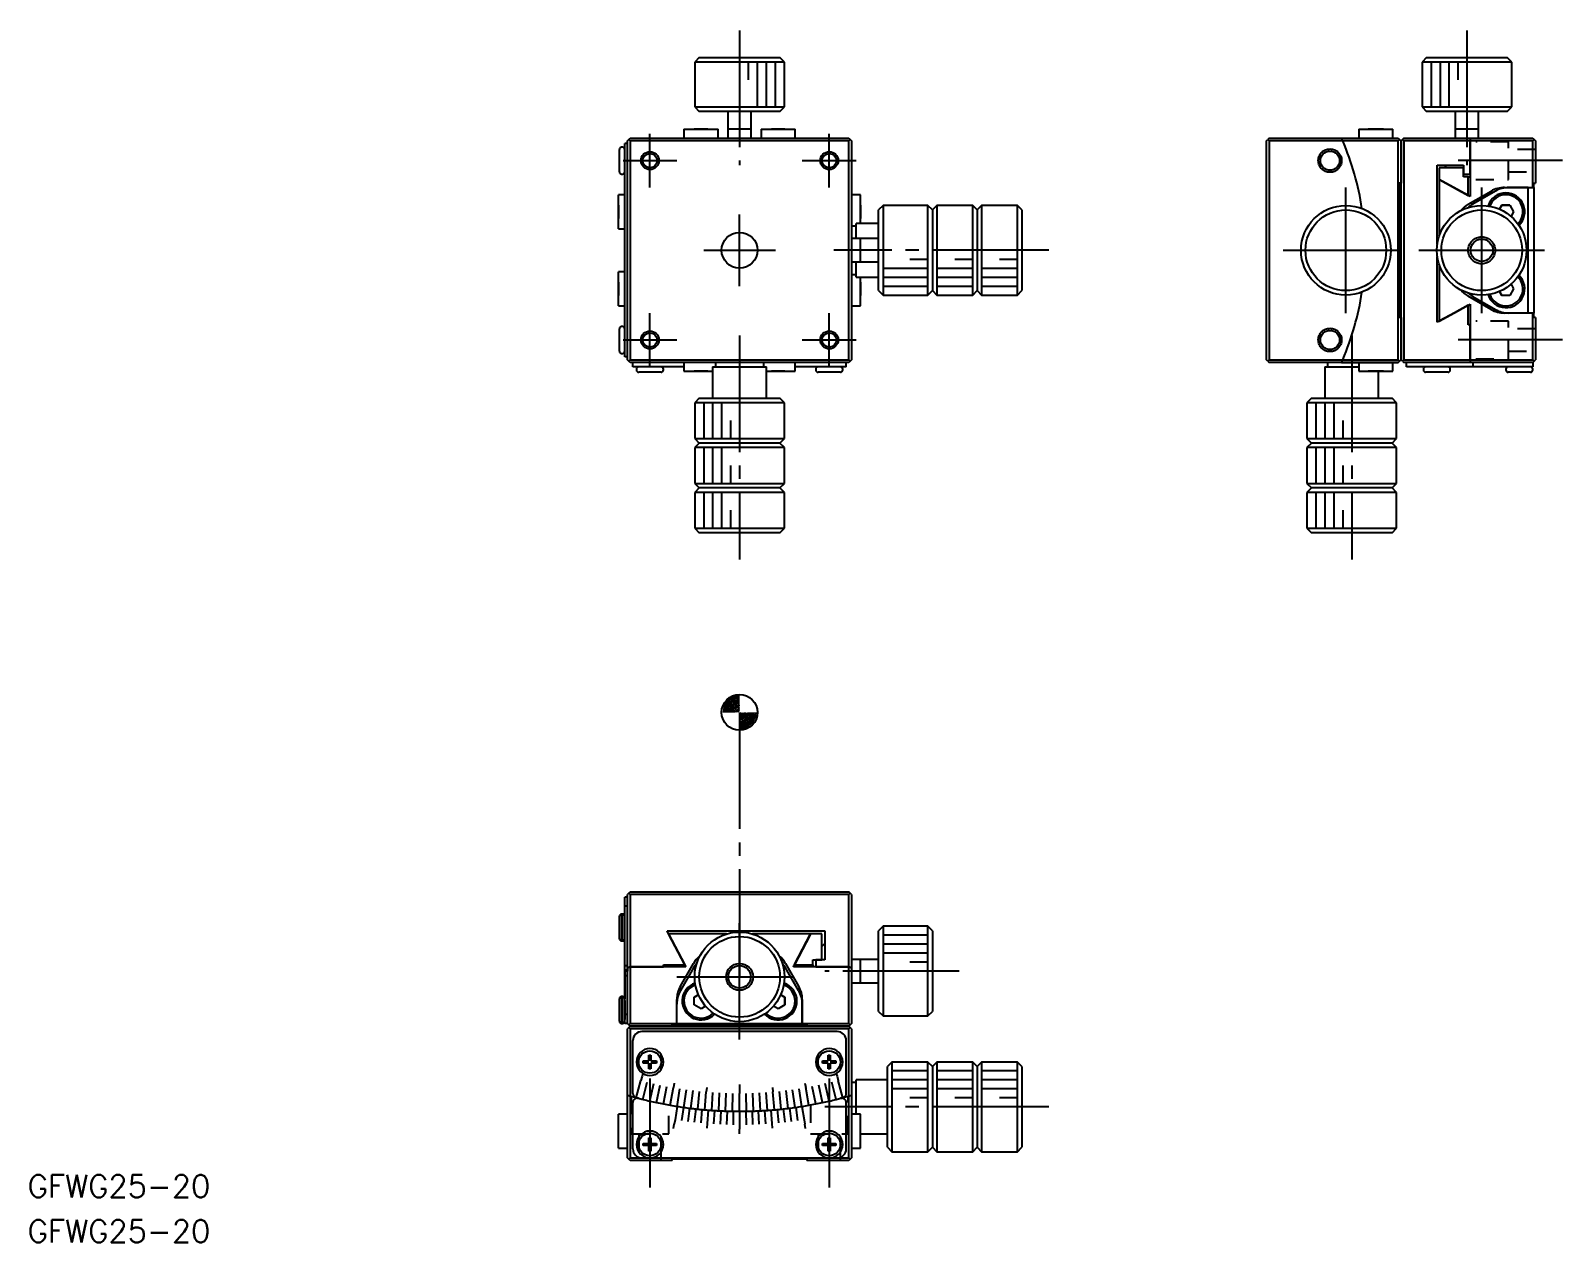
# Model space of a CAD drawing. Extents: x -44 to 127, y 96 to 231.
import ezdxf

# ---------------------------------------------------------------- set-up
doc = ezdxf.new("R2010")
doc.units = 0
doc.header["$MEASUREMENT"] = 0
doc.linetypes.add('CENTER', pattern=[17.5, 13, -1.5, 1.5, -1.5])
doc.linetypes.add('DASHED', pattern=[3.5, 2, -1.5])
doc.layers.get('0').update_dxf_attribs({"linetype": 'CONTINUOUS'})
doc.layers.add('CENTER', color=1, linetype='CENTER')
doc.styles.get("Standard").update_dxf_attribs({"font": 'txt.shx', "bigfont": '@extfont2.shx'})

msp = doc.modelspace()

# ---------------------------------------------------------------- linework, layer by layer
at = {"color": 7, "linetype": 'Continuous'}
for p, q in [((31.04, 228.37), (30.54, 227.87)), ((40.54, 227.87), (30.54, 227.87)), ((30.54, 227.87), (30.54, 222.87)), ((31.04, 228.37), (40.04, 228.37)), ((40.54, 227.87), (40.04, 228.37)), ((40.54, 222.87), (40.54, 227.87)), ((112.16, 228.37), (111.66, 227.87)), ((121.66, 227.87), (111.66, 227.87)), ((111.66, 227.87), (111.66, 222.87)), ((112.16, 228.37), (121.16, 228.37)), ((121.66, 227.87), (121.16, 228.37)), ((121.66, 222.87), (121.66, 227.87)), ((30.54, 222.87), (35.54, 222.87)), ((30.54, 222.87), (31.04, 222.37)), ((35.54, 222.37), (31.04, 222.37)), ((34.24, 222.37), (34.24, 220.37)), ((35.54, 222.87), (40.54, 222.87)), ((40.04, 222.37), (35.54, 222.37)), ((36.84, 220.37), (36.84, 222.37)), ((40.04, 222.37), (40.54, 222.87)), ((111.66, 222.87), (121.66, 222.87)), ((111.66, 222.87), (112.16, 222.37)), ((121.16, 222.37), (112.16, 222.37)), ((115.36, 222.37), (115.36, 220.37)), ((117.96, 220.37), (117.96, 222.37)), ((121.16, 222.37), (121.66, 222.87)), ((34.24, 220.38), (34.24, 220.37)), ((36.84, 220.37), (36.84, 220.38)), ((115.36, 220.38), (115.36, 220.37)), ((117.96, 220.37), (117.96, 220.38)), ((23.04, 218.77), (22.74, 218.77)), ((23.04, 218.77), (22.74, 218.77)), ((22.74, 217.77), (22.74, 218.77)), ((23.04, 219.07), (23.19, 219.22)), ((23.04, 194.67), (23.04, 219.07)), ((23.19, 219.22), (23.34, 219.37)), ((23.34, 219.07), (23.19, 219.22)), ((23.34, 219.37), (47.74, 219.37)), ((23.34, 219.07), (23.34, 194.67)), ((47.74, 219.07), (23.34, 219.07)), ((29.34, 220.37), (33.14, 220.37)), ((29.34, 220.37), (33.14, 220.37)), ((29.34, 220.37), (29.34, 219.37)), ((31.24, 220.37), (30.49, 220.37)), ((30.49, 220.37), (31.24, 220.37)), ((31.99, 220.37), (31.24, 220.37)), ((31.24, 220.37), (31.99, 220.37)), ((33.14, 219.37), (33.14, 220.37)), ((36.84, 220.37), (34.24, 220.37)), ((34.24, 220.37), (34.24, 220.37)), ((34.24, 220.37), (34.24, 219.37)), ((36.84, 220.37), (36.84, 220.37)), ((36.84, 219.37), (36.84, 220.37)), ((37.94, 220.37), (41.74, 220.37)), ((37.94, 220.37), (41.74, 220.37)), ((37.94, 220.37), (37.94, 219.37)), ((39.84, 220.37), (39.09, 220.37)), ((39.09, 220.37), (39.84, 220.37)), ((40.59, 220.37), (39.84, 220.37)), ((39.84, 220.37), (40.59, 220.37)), ((41.74, 219.37), (41.74, 220.37)), ((47.74, 219.37), (47.89, 219.22)), ((47.74, 219.07), (47.89, 219.22)), ((47.74, 194.67), (47.74, 219.07)), ((47.89, 219.22), (48.04, 219.07)), ((48.04, 219.07), (48.04, 194.67)), ((94.31, 219.07), (94.46, 219.22)), ((94.31, 194.67), (94.31, 219.07)), ((94.61, 219.37), (94.46, 219.22)), ((94.46, 219.22), (94.61, 219.07)), ((94.61, 219.37), (102.68, 219.37)), ((102.81, 219.07), (94.61, 219.07)), ((94.61, 219.07), (94.61, 194.67)), ((102.68, 219.37), (109.01, 219.37)), ((109.01, 219.07), (102.81, 219.07)), ((104.61, 220.37), (106.51, 220.37)), ((104.61, 220.37), (108.41, 220.37)), ((104.61, 220.37), (104.61, 219.37)), ((106.07, 220.37), (105.64, 220.37)), ((105.64, 220.37), (106.07, 220.37)), ((106.07, 220.37), (106.94, 220.37)), ((106.94, 220.37), (106.07, 220.37)), ((106.51, 220.37), (108.41, 220.37)), ((106.94, 220.37), (107.37, 220.37)), ((107.37, 220.37), (106.94, 220.37)), ((108.41, 219.37), (108.41, 220.37)), ((109.01, 219.37), (109.16, 219.22)), ((109.16, 219.22), (109.01, 219.07)), ((109.01, 194.67), (109.01, 219.07)), ((109.31, 219.07), (109.16, 219.22)), ((109.46, 219.22), (109.31, 219.07)), ((109.31, 219.07), (109.31, 214.37)), ((109.31, 199.37), (109.31, 219.07)), ((109.61, 219.37), (109.46, 219.22)), ((109.46, 219.22), (109.61, 219.07)), ((109.61, 219.37), (117.1, 219.37)), ((117.02, 219.07), (109.61, 219.07)), ((109.61, 219.07), (109.61, 194.67)), ((115.36, 220.37), (115.36, 220.37)), ((115.36, 220.37), (115.36, 219.37)), ((117.96, 220.37), (115.36, 220.37)), ((124.01, 219.07), (117.02, 219.07)), ((117.02, 219.07), (117.02, 215.37)), ((117.02, 215.37), (117.02, 219.07)), ((117.1, 219.37), (124.01, 219.37)), ((117.96, 220.37), (117.96, 220.37)), ((117.96, 219.37), (117.96, 220.37)), ((124.01, 219.37), (124.16, 219.22)), ((124.16, 219.22), (124.01, 219.07)), ((124.01, 213.87), (124.01, 219.07)), ((124.16, 219.22), (124.31, 219.07)), ((124.31, 219.07), (124.31, 214.37)), ((22.14, 216.87), (22.14, 218.12)), ((22.49, 218.37), (22.39, 218.37)), ((22.74, 217.67), (22.74, 217.77)), ((22.74, 216.07), (22.74, 217.67)), ((22.14, 215.62), (22.14, 216.87)), ((22.39, 215.37), (22.49, 215.37)), ((22.74, 197.67), (22.74, 216.07)), ((113.36, 216.37), (116.29, 216.37)), ((113.36, 207.56), (113.36, 216.37)), ((113.56, 216.07), (113.56, 214.78)), ((116.29, 216.07), (113.56, 216.07)), ((114.16, 216.37), (114.16, 216.33)), ((115.46, 216.33), (114.16, 216.33)), ((114.16, 216.33), (114.21, 216.28)), ((114.21, 216.28), (114.42, 216.07)), ((116.29, 216.33), (115.46, 216.33)), ((116.29, 216.37), (116.29, 216.07)), ((116.29, 215.37), (116.29, 216.07)), ((116.29, 216.07), (116.29, 215.37)), ((116.29, 215.07), (116.29, 215.37)), ((116.29, 215.37), (117.02, 215.37)), ((117.02, 215.37), (117.02, 212.87)), ((109.11, 214.37), (109.31, 214.37)), ((109.11, 199.37), (109.11, 214.37)), ((109.31, 214.37), (109.11, 214.37)), ((113.56, 214.78), (113.64, 214.73)), ((116.85, 212.97), (113.56, 214.78)), ((113.56, 214.78), (113.56, 208.46)), ((113.64, 214.73), (116.81, 212.99)), ((116.81, 215.07), (116.29, 215.07)), ((116.81, 212.99), (116.81, 215.07)), ((116.81, 215.07), (117.02, 215.07)), ((120.85, 213.87), (121.34, 213.87)), ((123.51, 213.87), (121.34, 213.87)), ((121.34, 213.87), (123.51, 213.87)), ((123.51, 199.87), (123.51, 213.87)), ((123.51, 213.87), (124.01, 213.87)), ((124.01, 213.87), (124.11, 213.87)), ((124.11, 214.37), (124.31, 214.37)), ((124.11, 213.87), (124.11, 214.37)), ((124.11, 213.87), (124.11, 199.87)), ((22.04, 209.27), (22.04, 213.07)), ((22.04, 209.27), (22.04, 213.07)), ((22.74, 213.07), (22.04, 213.07)), ((22.04, 211.92), (22.04, 211.17)), ((22.04, 211.17), (22.04, 211.92)), ((49.04, 213.07), (48.04, 213.07)), ((49.04, 209.87), (49.04, 213.07)), ((49.04, 209.87), (49.04, 213.07)), ((49.04, 211.92), (49.04, 211.17)), ((49.04, 211.17), (49.04, 211.92)), ((51.54, 211.87), (51.04, 211.37)), ((51.54, 211.87), (51.54, 206.87)), ((56.54, 211.87), (51.54, 211.87)), ((56.54, 211.87), (52.54, 211.87)), ((56.54, 201.87), (56.54, 211.87)), ((57.04, 211.37), (56.54, 211.87)), ((57.04, 211.37), (56.54, 211.87)), ((57.54, 211.87), (57.04, 211.37)), ((57.54, 211.87), (57.54, 206.87)), ((61.54, 211.87), (57.54, 211.87)), ((61.54, 201.87), (61.54, 211.87)), ((62.04, 211.37), (61.54, 211.87)), ((62.54, 211.87), (62.04, 211.37)), ((62.54, 211.87), (62.54, 206.87)), ((66.54, 211.87), (62.54, 211.87)), ((66.54, 206.87), (66.54, 211.87)), ((67.04, 211.37), (66.54, 211.87)), ((116.81, 212), (119.35, 213.47)), ((116.81, 212.99), (117.02, 212.99)), ((116.89, 212.94), (116.85, 212.97)), ((117.02, 212.87), (116.89, 212.94)), ((119.84, 213.47), (117.31, 212.01)), ((120.3, 211.46), (120.57, 211.92)), ((120.57, 211.92), (120.3, 211.46)), ((120.57, 211.92), (121.44, 211.92)), ((121.44, 211.92), (120.57, 211.92)), ((121.44, 211.92), (121.87, 211.17)), ((22.04, 211.17), (22.04, 210.42)), ((22.04, 210.42), (22.04, 211.17)), ((49.04, 210.42), (49.04, 211.17)), ((49.04, 211.17), (49.04, 210.42)), ((51.04, 206.87), (51.04, 211.37)), ((57.04, 211.37), (57.04, 202.37)), ((62.04, 211.37), (62.04, 206.87)), ((67.04, 211.37), (67.04, 206.87)), ((67.04, 211.37), (67.04, 208.37)), ((121.87, 211.17), (121.58, 210.66)), ((22.04, 209.27), (22.74, 209.27)), ((48.54, 209.57), (48.04, 209.57)), ((48.54, 209.31), (48.54, 209.87)), ((51.04, 209.87), (48.54, 209.87)), ((48.54, 208.17), (48.54, 209.31)), ((49.04, 208.17), (48.04, 208.17)), ((49.04, 208.17), (49.03, 208.17)), ((49.04, 205.57), (49.04, 208.17)), ((51.04, 208.17), (49.04, 208.17)), ((49.04, 208.17), (49.04, 208.17)), ((51.04, 202.37), (51.04, 206.87)), ((51.54, 206.87), (51.54, 201.87)), ((57.54, 206.87), (57.54, 201.87)), ((62.04, 206.87), (62.04, 202.37)), ((62.54, 206.87), (62.54, 201.87)), ((66.54, 201.87), (66.54, 206.87)), ((67.04, 206.87), (67.04, 202.37)), ((48.04, 205.57), (49.04, 205.57)), ((48.54, 204.43), (48.54, 205.57)), ((49.03, 205.57), (49.04, 205.57)), ((49.04, 205.57), (51.04, 205.57)), ((49.04, 205.57), (49.04, 205.57)), ((67.04, 205.37), (67.04, 202.37)), ((113.36, 198.85), (113.36, 206.18)), ((113.56, 205.29), (113.56, 198.97)), ((22.04, 200.67), (22.04, 204.47)), ((22.04, 200.67), (22.04, 204.47)), ((22.74, 204.47), (22.04, 204.47)), ((22.04, 203.32), (22.04, 202.57)), ((22.04, 202.57), (22.04, 203.32)), ((48.04, 204.17), (48.54, 204.17)), ((48.54, 203.87), (48.54, 204.43)), ((48.54, 203.87), (51.04, 203.87)), ((49.04, 200.67), (49.04, 203.87)), ((49.04, 200.67), (49.04, 203.87)), ((49.04, 203.32), (49.04, 202.57)), ((49.04, 202.57), (49.04, 203.32)), ((22.04, 202.57), (22.04, 201.82)), ((22.04, 201.82), (22.04, 202.57)), ((49.04, 201.82), (49.04, 202.57)), ((49.04, 202.57), (49.04, 201.82)), ((51.04, 202.37), (51.54, 201.87)), ((51.54, 201.87), (56.54, 201.87)), ((52.54, 201.87), (56.54, 201.87)), ((56.54, 201.87), (57.04, 202.37)), ((56.54, 201.87), (57.04, 202.37)), ((57.04, 202.37), (57.54, 201.87)), ((57.54, 201.87), (61.54, 201.87)), ((61.54, 201.87), (62.04, 202.37)), ((62.04, 202.37), (62.54, 201.87)), ((62.54, 201.87), (66.54, 201.87)), ((66.54, 201.87), (67.04, 202.37)), ((119.35, 200.27), (116.81, 201.74)), ((117.31, 201.73), (119.84, 200.27)), ((120.57, 201.82), (120.3, 202.29)), ((120.3, 202.29), (120.57, 201.82)), ((121.44, 201.82), (120.57, 201.82)), ((121.87, 202.57), (121.44, 201.82)), ((121.58, 203.09), (121.87, 202.57)), ((22.04, 200.67), (22.74, 200.67)), ((48.04, 200.67), (49.04, 200.67)), ((113.56, 198.97), (115.26, 199.9)), ((115.26, 199.9), (113.61, 198.99)), ((115.26, 199.9), (116.89, 200.8)), ((116.81, 200.76), (115.26, 199.9)), ((116.81, 198.57), (116.81, 200.76)), ((116.81, 200.76), (117.02, 200.76)), ((116.89, 200.8), (117.02, 200.87)), ((117.02, 200.87), (117.02, 198.57)), ((22.49, 198.37), (22.39, 198.37)), ((109.31, 199.37), (109.11, 199.37)), ((109.31, 199.37), (109.31, 194.67)), ((109.31, 194.67), (109.31, 199.37)), ((113.48, 198.92), (113.36, 198.85)), ((113.61, 198.99), (113.48, 198.92)), ((117.02, 198.57), (116.81, 198.57)), ((117.02, 198.57), (117.02, 194.67)), ((117.02, 194.67), (117.02, 198.57)), ((121.34, 199.87), (120.85, 199.87)), ((123.51, 199.87), (121.34, 199.87)), ((123.51, 199.87), (121.34, 199.87)), ((124.01, 199.87), (123.51, 199.87)), ((124.01, 194.67), (124.01, 199.87)), ((124.11, 199.87), (124.01, 199.87)), ((124.11, 199.37), (124.11, 199.87)), ((124.31, 199.37), (124.11, 199.37)), ((124.31, 199.37), (124.31, 194.67)), ((22.14, 196.87), (22.14, 198.12)), ((22.14, 195.62), (22.14, 196.87)), ((22.74, 196.07), (22.74, 197.67)), ((22.39, 195.37), (22.49, 195.37)), ((22.74, 195.97), (22.74, 196.07)), ((22.74, 194.97), (22.74, 195.97)), ((23.04, 194.97), (22.74, 194.97)), ((23.04, 194.97), (22.74, 194.97)), ((23.19, 194.52), (23.04, 194.67)), ((23.19, 194.52), (23.34, 194.67)), ((23.34, 194.37), (23.19, 194.52)), ((23.34, 194.67), (47.74, 194.67)), ((47.74, 194.37), (23.34, 194.37)), ((23.64, 193.87), (23.64, 194.37)), ((24.64, 193.87), (23.64, 193.87)), ((24.04, 193.62), (24.04, 193.52)), ((25.54, 193.27), (24.29, 193.27)), ((24.74, 193.87), (24.64, 193.87)), ((26.34, 193.87), (24.74, 193.87)), ((26.79, 193.27), (25.54, 193.27)), ((29.34, 193.87), (26.34, 193.87)), ((27.04, 193.52), (27.04, 193.62)), ((29.34, 194.37), (29.34, 193.37)), ((29.34, 193.37), (32.54, 193.37)), ((29.34, 193.37), (32.54, 193.37)), ((30.49, 193.37), (31.24, 193.37)), ((31.24, 193.37), (30.49, 193.37)), ((31.99, 193.37), (31.24, 193.37)), ((31.24, 193.37), (31.99, 193.37)), ((32.54, 193.87), (35.39, 193.87)), ((32.54, 193.87), (32.54, 190.37)), ((32.84, 194.37), (32.84, 193.87)), ((35.39, 193.87), (38.54, 193.87)), ((38.24, 193.87), (38.24, 194.37)), ((38.54, 190.37), (38.54, 193.87)), ((38.54, 193.37), (41.74, 193.37)), ((38.54, 193.37), (41.74, 193.37)), ((39.09, 193.37), (39.84, 193.37)), ((39.84, 193.37), (39.09, 193.37)), ((40.59, 193.37), (39.84, 193.37)), ((39.84, 193.37), (40.59, 193.37)), ((41.74, 193.37), (41.74, 194.37)), ((44.74, 193.87), (41.74, 193.87)), ((44.04, 193.62), (44.04, 193.52)), ((45.54, 193.27), (44.29, 193.27)), ((46.34, 193.87), (44.74, 193.87)), ((46.79, 193.27), (45.54, 193.27)), ((46.44, 193.87), (46.34, 193.87)), ((47.44, 193.87), (46.44, 193.87)), ((47.04, 193.52), (47.04, 193.62)), ((47.44, 193.87), (47.44, 194.37)), ((47.89, 194.52), (47.74, 194.67)), ((47.89, 194.52), (47.74, 194.37)), ((48.04, 194.67), (47.89, 194.52)), ((94.46, 194.52), (94.31, 194.67)), ((94.61, 194.67), (94.46, 194.52)), ((94.46, 194.52), (94.61, 194.37)), ((94.61, 194.67), (102.81, 194.67)), ((102.68, 194.37), (94.61, 194.37)), ((100.81, 193.87), (101.53, 193.87)), ((100.81, 193.87), (100.81, 190.37)), ((101.11, 194.37), (101.11, 193.87)), ((101.53, 193.87), (103.57, 193.87)), ((109.01, 194.37), (102.68, 194.37)), ((102.68, 194.37), (104.85, 194.37)), ((102.81, 194.67), (109.01, 194.67)), ((103.57, 193.87), (103.71, 193.87)), ((103.71, 193.87), (103.91, 193.87)), ((103.91, 193.87), (104.12, 193.87)), ((104.12, 193.87), (104.61, 193.87)), ((104.61, 194.37), (104.61, 193.37)), ((104.61, 193.37), (106.51, 193.37)), ((104.61, 193.37), (108.41, 193.37)), ((104.85, 194.37), (105.24, 194.37)), ((105.24, 194.37), (106.35, 194.37)), ((106.07, 193.37), (105.64, 193.37)), ((105.64, 193.37), (106.07, 193.37)), ((106.94, 193.37), (106.07, 193.37)), ((106.07, 193.37), (106.94, 193.37)), ((106.35, 194.37), (106.84, 194.37)), ((106.51, 193.37), (108.41, 193.37)), ((106.81, 190.37), (106.81, 193.37)), ((106.84, 194.37), (109.01, 194.37)), ((107.37, 193.37), (106.94, 193.37)), ((106.94, 193.37), (107.37, 193.37)), ((108.41, 193.37), (108.41, 194.37)), ((109.01, 194.67), (109.16, 194.52)), ((109.16, 194.52), (109.01, 194.37)), ((109.01, 194.37), (109.11, 194.47)), ((109.11, 194.47), (109.31, 194.67)), ((109.16, 194.52), (109.31, 194.67)), ((109.46, 194.52), (109.31, 194.67)), ((109.61, 194.67), (109.46, 194.52)), ((109.46, 194.52), (109.61, 194.37)), ((109.61, 194.67), (117.02, 194.67)), ((117.1, 194.37), (109.61, 194.37)), ((109.91, 193.87), (109.91, 194.37)), ((110.91, 193.87), (109.91, 193.87)), ((112.51, 193.87), (110.91, 193.87)), ((111.81, 193.62), (111.81, 193.52)), ((114.56, 193.27), (112.06, 193.27)), ((114.11, 193.87), (112.51, 193.87)), ((113.18, 193.27), (112.56, 193.27)), ((113.43, 193.27), (113.18, 193.27)), ((114.06, 193.27), (113.43, 193.27)), ((116.8, 193.87), (114.11, 193.87)), ((114.81, 193.52), (114.81, 193.62)), ((117.29, 193.87), (116.8, 193.87)), ((117.02, 194.67), (124.01, 194.67)), ((124.01, 194.37), (117.1, 194.37)), ((117.29, 193.87), (117.29, 193.87)), ((117.34, 193.87), (117.29, 193.87)), ((117.34, 194.37), (117.34, 193.87)), ((117.84, 193.87), (117.34, 193.87)), ((121.71, 193.87), (117.84, 193.87)), ((121.01, 193.62), (121.01, 193.52)), ((123.76, 193.27), (121.26, 193.27)), ((123.01, 193.87), (121.71, 193.87)), ((122.38, 193.27), (121.76, 193.27)), ((122.63, 193.27), (122.38, 193.27)), ((123.26, 193.27), (122.63, 193.27)), ((124.01, 193.87), (123.01, 193.87)), ((124.01, 194.67), (124.16, 194.52)), ((124.16, 194.52), (124.01, 194.37)), ((124.01, 194.37), (124.01, 193.87)), ((124.01, 193.52), (124.01, 193.62)), ((124.16, 194.52), (124.31, 194.67)), ((31.04, 190.37), (30.54, 189.87)), ((40.54, 189.87), (30.54, 189.87)), ((30.54, 189.87), (30.54, 185.87)), ((31.04, 190.37), (40.04, 190.37)), ((40.54, 189.87), (40.04, 190.37)), ((40.54, 185.87), (40.54, 189.87)), ((99.31, 190.37), (98.81, 189.87)), ((98.81, 189.87), (98.81, 185.87)), ((108.81, 189.87), (98.81, 189.87)), ((99.31, 190.37), (108.31, 190.37)), ((108.81, 189.87), (108.31, 190.37)), ((108.81, 185.87), (108.81, 189.87)), ((30.54, 185.87), (40.54, 185.87)), ((30.54, 185.87), (31.04, 185.37)), ((31.04, 185.37), (30.54, 184.87)), ((35.54, 184.87), (30.54, 184.87)), ((30.54, 184.87), (30.54, 180.87)), ((35.54, 185.37), (31.04, 185.37)), ((40.04, 185.37), (35.54, 185.37)), ((40.54, 184.87), (35.54, 184.87)), ((40.04, 185.37), (40.54, 185.87)), ((40.54, 184.87), (40.04, 185.37)), ((40.54, 180.87), (40.54, 184.87)), ((98.81, 185.87), (99.31, 185.37)), ((98.81, 185.87), (108.81, 185.87)), ((99.31, 185.37), (98.81, 184.87)), ((98.81, 184.87), (98.81, 180.87)), ((108.81, 184.87), (98.81, 184.87)), ((108.31, 185.37), (99.31, 185.37)), ((108.31, 185.37), (108.81, 185.87)), ((108.81, 184.87), (108.31, 185.37)), ((108.81, 180.87), (108.81, 184.87)), ((30.54, 180.87), (40.54, 180.87)), ((30.54, 180.87), (31.04, 180.37)), ((31.04, 180.37), (30.54, 179.87)), ((35.54, 179.87), (30.54, 179.87)), ((30.54, 179.87), (30.54, 175.87)), ((35.54, 180.37), (31.04, 180.37)), ((40.04, 180.37), (35.54, 180.37)), ((40.54, 179.87), (35.54, 179.87)), ((40.04, 180.37), (40.54, 180.87)), ((40.54, 179.87), (40.04, 180.37)), ((40.54, 175.87), (40.54, 179.87)), ((98.81, 180.87), (99.31, 180.37)), ((98.81, 180.87), (108.81, 180.87)), ((99.31, 180.37), (98.81, 179.87)), ((98.81, 179.87), (98.81, 175.87)), ((108.81, 179.87), (98.81, 179.87)), ((108.31, 180.37), (99.31, 180.37)), ((108.31, 180.37), (108.81, 180.87)), ((108.81, 179.87), (108.31, 180.37)), ((108.81, 175.87), (108.81, 179.87)), ((30.54, 175.87), (35.54, 175.87)), ((30.54, 175.87), (31.04, 175.37)), ((34.04, 175.37), (31.04, 175.37)), ((35.54, 175.37), (31.04, 175.37)), ((35.54, 175.87), (40.54, 175.87)), ((40.04, 175.37), (35.54, 175.37)), ((40.04, 175.37), (37.04, 175.37)), ((40.04, 175.37), (40.54, 175.87)), ((98.81, 175.87), (99.31, 175.37)), ((98.81, 175.87), (108.81, 175.87)), ((108.31, 175.37), (99.31, 175.37)), ((102.31, 175.37), (99.31, 175.37)), ((108.31, 175.37), (105.31, 175.37)), ((108.31, 175.37), (108.81, 175.87)), ((23.19, 135.18), (23.04, 135.03)), ((23.04, 126.83), (23.04, 135.03)), ((23.19, 135.18), (23.34, 135.33)), ((23.34, 135.03), (23.19, 135.18)), ((23.34, 135.33), (47.74, 135.33)), ((23.34, 135.03), (23.34, 126.96)), ((47.74, 135.03), (23.34, 135.03)), ((47.89, 135.18), (47.74, 135.33)), ((47.89, 135.18), (47.74, 135.03)), ((47.74, 126.96), (47.74, 135.03)), ((48.04, 135.03), (47.89, 135.18)), ((48.04, 135.03), (48.04, 126.83)), ((23.04, 134.73), (22.74, 134.73)), ((22.74, 133.73), (22.74, 134.73)), ((22.74, 132.13), (22.74, 133.73)), ((22.14, 130.08), (22.14, 132.58)), ((22.14, 131.45), (22.14, 132.08)), ((22.49, 132.83), (22.39, 132.83)), ((22.74, 130.53), (22.74, 132.13)), ((22.14, 131.2), (22.14, 131.45)), ((22.14, 130.58), (22.14, 131.2)), ((22.74, 127.04), (22.74, 130.53)), ((27.46, 130.95), (45.04, 130.95)), ((27.59, 130.7), (27.46, 130.95)), ((27.63, 130.61), (27.59, 130.7)), ((27.63, 130.61), (29.42, 127.18)), ((34.07, 130.61), (27.63, 130.61)), ((29.42, 127.18), (27.63, 130.61)), ((43.44, 130.61), (37, 130.61)), ((43.4, 130.52), (41.65, 127.18)), ((41.67, 127.21), (43.44, 130.61)), ((43.44, 130.61), (43.4, 130.52)), ((44.73, 130.61), (43.44, 130.61)), ((44.73, 127.73), (44.73, 130.61)), ((45.04, 130.95), (45.04, 127.73)), ((51.54, 131.48), (51.04, 130.98)), ((51.04, 121.98), (51.04, 130.98)), ((51.54, 131.48), (51.54, 121.48)), ((56.54, 131.48), (51.54, 131.48)), ((56.54, 121.48), (56.54, 131.48)), ((57.04, 130.98), (56.54, 131.48)), ((57.04, 130.98), (57.04, 121.98)), ((22.39, 129.83), (22.49, 129.83)), ((45, 129.5), (44.73, 129.23)), ((45.04, 129.53), (45, 129.5)), ((22.74, 126.57), (22.74, 127.04)), ((22.74, 126.46), (22.74, 126.57)), ((22.74, 125.96), (22.74, 126.46)), ((22.74, 126.43), (22.74, 126.46)), ((23.04, 126.46), (22.74, 126.46)), ((22.74, 126.43), (22.74, 124.71)), ((23.04, 120.63), (23.04, 126.83)), ((23.04, 126.83), (23.04, 126.46)), ((23.34, 126.96), (23.34, 120.63)), ((27.04, 126.96), (23.34, 126.96)), ((23.34, 126.96), (27.04, 126.96)), ((27.04, 127.18), (29.42, 127.18)), ((27.04, 126.96), (27.04, 127.18)), ((29.54, 126.96), (27.04, 126.96)), ((28.94, 124.79), (30.41, 127.33)), ((30.4, 126.83), (28.94, 124.3)), ((30.4, 126.83), (28.94, 124.3)), ((29.42, 127.18), (29.47, 127.09)), ((29.42, 127.18), (29.42, 126.96)), ((29.47, 127.09), (29.54, 126.96)), ((40.67, 127.33), (42.13, 124.79)), ((40.67, 127.33), (42.13, 124.79)), ((42.13, 124.3), (40.67, 126.83)), ((41.54, 126.96), (41.61, 127.09)), ((44.04, 126.96), (41.54, 126.96)), ((41.61, 127.09), (41.67, 127.21)), ((41.65, 127.18), (43.73, 127.18)), ((41.65, 127.18), (41.65, 126.96)), ((43.73, 127.73), (44.04, 127.73)), ((43.73, 127.18), (43.73, 127.73)), ((43.73, 127.18), (43.73, 126.96)), ((44.04, 127.73), (44.73, 127.73)), ((44.04, 127.73), (44.04, 126.96)), ((44.73, 127.73), (44.04, 127.73)), ((47.74, 126.96), (44.04, 126.96)), ((44.04, 126.96), (47.74, 126.96)), ((45.04, 127.73), (44.73, 127.73)), ((47.74, 120.63), (47.74, 126.96)), ((49.04, 127.78), (48.04, 127.78)), ((48.04, 126.83), (48.04, 120.63)), ((49.04, 127.78), (49.03, 127.78)), ((49.04, 127.78), (49.04, 127.78)), ((51.04, 127.78), (49.04, 127.78)), ((49.04, 125.18), (49.04, 127.78)), ((22.74, 121.63), (22.74, 125.96)), ((22.74, 124.71), (22.74, 124.64)), ((48.04, 125.18), (49.04, 125.18)), ((49.03, 125.18), (49.04, 125.18)), ((49.04, 125.18), (49.04, 125.18)), ((49.04, 125.18), (51.04, 125.18)), ((22.14, 120.88), (22.14, 123.38)), ((22.49, 123.63), (22.39, 123.63)), ((22.74, 124.64), (22.74, 124.57)), ((22.74, 124.57), (22.74, 124.52)), ((22.74, 124.52), (22.74, 124.47)), ((22.74, 124.47), (22.74, 124.42)), ((22.74, 124.42), (22.74, 124.39)), ((22.74, 124.39), (22.74, 124.36)), ((22.74, 124.36), (22.74, 124.34)), ((22.74, 124.34), (22.74, 124.33)), ((22.74, 124.33), (22.74, 124.33)), ((22.74, 123.38), (22.74, 124.33)), ((22.74, 123.18), (22.74, 123.13)), ((22.74, 123.18), (22.74, 123.13)), ((22.74, 123.18), (22.74, 121.08)), ((22.74, 123.18), (22.74, 123.13)), ((28.54, 122.8), (28.54, 123.29)), ((30.49, 123.56), (30.95, 123.83)), ((30.95, 123.83), (30.49, 123.56)), ((30.49, 122.7), (30.49, 123.56)), ((40.12, 123.83), (40.59, 123.56)), ((40.59, 123.56), (40.12, 123.83)), ((40.59, 123.56), (40.59, 122.7)), ((40.59, 122.7), (40.59, 123.56)), ((42.54, 123.29), (42.54, 122.8)), ((22.14, 122.25), (22.14, 122.88)), ((22.14, 122), (22.14, 122.25)), ((22.14, 121.38), (22.14, 122)), ((22.74, 120.63), (22.74, 121.63)), ((28.54, 120.63), (28.54, 122.8)), ((28.54, 120.63), (28.54, 122.8)), ((31.24, 122.26), (30.49, 122.7)), ((31.75, 122.56), (31.24, 122.26)), ((39.84, 122.26), (39.32, 122.56)), ((40.59, 122.7), (39.84, 122.26)), ((42.54, 122.8), (42.54, 120.63)), ((42.54, 120.63), (42.54, 122.8)), ((51.04, 121.98), (51.54, 121.48)), ((51.54, 121.48), (56.54, 121.48)), ((56.54, 121.48), (57.04, 121.98)), ((22.39, 120.63), (22.49, 120.63)), ((22.74, 121.13), (22.74, 121.08)), ((22.74, 120.88), (22.74, 121.13)), ((22.74, 121.13), (22.74, 121.08)), ((22.74, 121.13), (22.74, 121.08)), ((22.74, 120.63), (22.74, 120.88)), ((23.04, 120.63), (22.74, 120.63)), ((23.19, 120.48), (23.04, 120.63)), ((23.04, 120.63), (23.19, 120.48)), ((23.19, 120.18), (23.04, 120.03)), ((23.04, 112.62), (23.04, 120.03)), ((23.14, 120.53), (23.34, 120.33)), ((23.34, 120.33), (23.14, 120.53)), ((23.34, 120.63), (23.19, 120.48)), ((23.19, 120.48), (23.34, 120.33)), ((23.34, 120.33), (23.19, 120.48)), ((23.34, 120.33), (23.19, 120.18)), ((23.34, 120.03), (23.19, 120.18)), ((23.34, 120.63), (28.54, 120.63)), ((28.04, 120.33), (23.34, 120.33)), ((23.34, 120.33), (28.04, 120.33)), ((23.34, 120.03), (23.34, 112.53)), ((47.74, 120.03), (23.34, 120.03)), ((46.44, 119.73), (24.64, 119.73)), ((28.04, 120.53), (28.54, 120.53)), ((28.04, 120.33), (28.04, 120.53)), ((28.04, 120.33), (47.74, 120.33)), ((28.54, 120.63), (42.54, 120.63)), ((28.54, 120.53), (28.54, 120.63)), ((42.54, 120.53), (28.54, 120.53)), ((42.54, 120.63), (42.54, 120.53)), ((42.54, 120.63), (47.74, 120.63)), ((42.54, 120.63), (42.54, 120.53)), ((42.54, 120.53), (43.04, 120.53)), ((43.04, 120.53), (43.04, 120.33)), ((43.04, 120.53), (43.04, 120.33)), ((47.74, 120.33), (43.04, 120.33)), ((47.89, 120.48), (47.74, 120.63)), ((47.89, 120.48), (47.74, 120.33)), ((47.89, 120.18), (47.74, 120.33)), ((47.89, 120.18), (47.74, 120.03)), ((47.74, 112.53), (47.74, 120.03)), ((48.04, 120.63), (47.89, 120.48)), ((48.04, 120.03), (47.89, 120.18)), ((48.04, 120.03), (48.04, 112.62)), ((23.64, 112.83), (23.64, 118.73)), ((47.44, 112.83), (47.44, 118.73)), ((24.79, 116.45), (25.41, 116.45)), ((24.79, 116.2), (24.79, 116.45)), ((24.79, 116.45), (24.79, 116.2)), ((25.41, 116.2), (24.79, 116.2)), ((25.41, 117.08), (25.66, 117.08)), ((25.41, 116.45), (25.41, 117.08)), ((25.41, 117.08), (25.41, 116.45)), ((25.41, 115.58), (25.41, 116.2)), ((25.41, 116.2), (25.41, 115.58)), ((25.66, 117.08), (25.66, 116.45)), ((25.66, 116.45), (26.29, 116.45)), ((26.29, 116.2), (25.66, 116.2)), ((25.66, 116.2), (25.66, 115.58)), ((26.29, 116.45), (26.29, 116.2)), ((44.79, 116.2), (44.79, 116.45)), ((44.79, 116.45), (45.41, 116.45)), ((44.79, 116.45), (44.79, 116.2)), ((45.41, 116.2), (44.79, 116.2)), ((45.41, 116.45), (45.41, 117.08)), ((45.41, 117.08), (45.66, 117.08)), ((45.41, 117.08), (45.41, 116.45)), ((45.41, 115.58), (45.41, 116.2)), ((45.41, 116.2), (45.41, 115.58)), ((45.66, 117.08), (45.66, 116.45)), ((45.66, 116.45), (46.29, 116.45)), ((46.29, 116.2), (45.66, 116.2)), ((45.66, 116.2), (45.66, 115.58)), ((46.29, 116.45), (46.29, 116.2)), ((52.54, 116.33), (52.04, 115.83)), ((56.54, 116.33), (52.54, 116.33)), ((52.54, 116.33), (52.54, 106.33)), ((57.04, 115.83), (56.54, 116.33)), ((56.54, 106.33), (56.54, 116.33)), ((57.54, 116.33), (57.04, 115.83)), ((61.54, 116.33), (57.54, 116.33)), ((57.54, 116.33), (57.54, 106.33)), ((62.04, 115.83), (61.54, 116.33)), ((61.54, 106.33), (61.54, 116.33)), ((62.54, 116.33), (62.04, 115.83)), ((66.54, 116.33), (62.54, 116.33)), ((62.54, 116.33), (62.54, 106.33)), ((67.04, 115.83), (66.54, 116.33)), ((66.54, 106.33), (66.54, 116.33)), ((25.66, 115.58), (25.41, 115.58)), ((45.66, 115.58), (45.41, 115.58)), ((52.04, 106.83), (52.04, 115.83)), ((57.04, 115.83), (57.04, 106.83)), ((62.04, 115.83), (62.04, 106.83)), ((67.04, 115.83), (67.04, 112.83)), ((67.04, 115.83), (67.04, 106.83)), ((48.54, 114.03), (48.04, 114.03)), ((48.54, 114.13), (48.54, 114.33)), ((52.04, 114.33), (48.54, 114.33)), ((48.54, 110.53), (48.54, 114.13)), ((23.04, 105.63), (23.04, 112.62)), ((23.34, 112.53), (23.34, 105.63)), ((23.64, 106.63), (23.64, 111.8)), ((47.44, 106.63), (47.44, 111.8)), ((47.74, 105.63), (47.74, 112.53)), ((48.04, 112.62), (48.04, 105.63)), ((23.04, 110.53), (22.04, 110.53)), ((22.04, 106.73), (22.04, 110.53)), ((49.04, 110.53), (48.04, 110.53)), ((49.04, 106.73), (49.04, 110.53)), ((67.04, 109.83), (67.04, 106.83)), ((25.41, 107.88), (25.66, 107.88)), ((25.41, 107.25), (25.41, 107.88)), ((25.41, 107.88), (25.41, 107.25)), ((25.66, 107.88), (25.66, 107.25)), ((45.41, 107.25), (45.41, 107.88)), ((45.41, 107.88), (45.66, 107.88)), ((45.41, 107.88), (45.41, 107.25)), ((45.66, 107.88), (45.66, 107.25)), ((49.04, 108.33), (52.04, 108.33)), ((22.04, 106.73), (23.04, 106.73)), ((24.79, 107.25), (25.41, 107.25)), ((24.79, 107), (24.79, 107.25)), ((24.79, 107.25), (24.79, 107)), ((25.41, 107), (24.79, 107)), ((25.41, 106.38), (25.41, 107)), ((25.41, 107), (25.41, 106.38)), ((25.66, 106.38), (25.41, 106.38)), ((25.66, 107.25), (26.29, 107.25)), ((26.29, 107), (25.66, 107)), ((25.66, 107), (25.66, 106.38)), ((26.29, 107.25), (26.29, 107)), ((44.79, 107), (44.79, 107.25)), ((44.79, 107.25), (45.41, 107.25)), ((44.79, 107.25), (44.79, 107)), ((45.41, 107), (44.79, 107)), ((45.41, 106.38), (45.41, 107)), ((45.41, 107), (45.41, 106.38)), ((45.66, 106.38), (45.41, 106.38)), ((45.66, 107.25), (46.29, 107.25)), ((46.29, 107), (45.66, 107)), ((45.66, 107), (45.66, 106.38)), ((46.29, 107.25), (46.29, 107)), ((48.04, 106.73), (49.04, 106.73)), ((52.04, 106.83), (52.54, 106.33)), ((52.54, 106.33), (56.54, 106.33)), ((56.54, 106.33), (57.04, 106.83)), ((57.04, 106.83), (57.54, 106.33)), ((57.54, 106.33), (61.54, 106.33)), ((61.54, 106.33), (62.04, 106.83)), ((62.04, 106.83), (62.54, 106.33)), ((62.54, 106.33), (66.54, 106.33)), ((66.54, 106.33), (67.04, 106.83)), ((23.19, 105.48), (23.04, 105.63)), ((23.34, 105.63), (23.19, 105.48)), ((23.34, 105.33), (23.19, 105.48)), ((23.34, 105.63), (24.64, 105.63)), ((28.04, 105.33), (23.34, 105.33)), ((24.64, 105.63), (25.54, 105.63)), ((25.54, 105.63), (45.54, 105.63)), ((28.04, 105.53), (43.04, 105.53)), ((28.04, 105.33), (28.04, 105.53)), ((43.04, 105.53), (43.04, 105.33)), ((47.74, 105.33), (43.04, 105.33)), ((45.54, 105.63), (46.44, 105.63)), ((46.44, 105.63), (47.74, 105.63)), ((47.89, 105.48), (47.74, 105.63)), ((47.89, 105.48), (47.74, 105.33)), ((48.04, 105.63), (47.89, 105.48))]:
    msp.add_line(p, q, dxfattribs=at)
at = {"color": 3, "linetype": 'Continuous'}
for p, q in [((36.54, 225.87), (36.54, 227.87)), ((37.54, 222.87), (37.54, 227.87)), ((38.54, 222.87), (38.54, 227.87)), ((39.54, 222.87), (39.54, 227.87)), ((112.66, 227.87), (112.66, 222.87)), ((113.66, 227.87), (113.66, 222.87)), ((114.66, 227.87), (114.66, 222.87)), ((115.66, 227.87), (115.66, 225.87)), ((54.54, 205.87), (56.54, 205.87)), ((59.54, 205.87), (61.54, 205.87)), ((64.54, 205.87), (66.54, 205.87)), ((51.54, 204.87), (56.54, 204.87)), ((51.54, 203.87), (56.54, 203.87)), ((57.54, 204.87), (61.54, 204.87)), ((57.54, 203.87), (61.54, 203.87)), ((62.54, 204.87), (66.54, 204.87)), ((62.54, 203.87), (66.54, 203.87)), ((51.54, 202.87), (56.54, 202.87)), ((51.54, 201.87), (56.54, 201.87)), ((57.54, 202.87), (61.54, 202.87)), ((62.54, 202.87), (66.54, 202.87)), ((31.54, 189.87), (31.54, 185.87)), ((32.54, 189.87), (32.54, 185.87)), ((33.54, 189.87), (33.54, 185.87)), ((99.81, 189.87), (99.81, 185.87)), ((100.81, 189.87), (100.81, 185.87)), ((101.81, 189.87), (101.81, 185.87)), ((34.54, 187.87), (34.54, 185.87)), ((102.81, 187.87), (102.81, 185.87)), ((31.54, 184.87), (31.54, 180.87)), ((32.54, 184.87), (32.54, 180.87)), ((33.54, 184.87), (33.54, 180.87)), ((99.81, 184.87), (99.81, 180.87)), ((100.81, 184.87), (100.81, 180.87)), ((101.81, 184.87), (101.81, 180.87)), ((34.54, 182.87), (34.54, 180.87)), ((102.81, 182.87), (102.81, 180.87)), ((31.54, 179.87), (31.54, 175.87)), ((32.54, 179.87), (32.54, 175.87)), ((33.54, 179.87), (33.54, 175.87)), ((99.81, 179.87), (99.81, 175.87)), ((100.81, 179.87), (100.81, 175.87)), ((101.81, 179.87), (101.81, 175.87)), ((34.54, 177.87), (34.54, 175.87)), ((102.81, 177.87), (102.81, 175.87)), ((23.04, 133.73), (22.74, 133.73)), ((22.39, 132.83), (22.39, 129.83)), ((22.49, 129.83), (22.49, 132.83)), ((56.54, 130.48), (51.54, 130.48)), ((56.54, 129.48), (51.54, 129.48)), ((56.54, 128.48), (51.54, 128.48)), ((23.04, 127.04), (22.74, 127.04)), ((23.04, 126.57), (22.74, 126.57)), ((49.04, 126.4), (49.04, 126.55)), ((56.54, 127.48), (54.54, 127.48)), ((23.04, 125.96), (22.74, 125.96)), ((22.74, 124.71), (22.74, 124.61)), ((22.39, 123.63), (22.39, 120.63)), ((22.49, 120.63), (22.49, 123.63)), ((22.74, 124.64), (22.74, 124.53)), ((22.74, 124.61), (22.74, 124.53)), ((22.74, 124.57), (22.74, 124.46)), ((22.74, 124.53), (22.74, 124.46)), ((22.74, 124.53), (22.74, 123.38)), ((22.74, 124.52), (22.74, 124.4)), ((22.74, 124.46), (22.74, 123.38)), ((22.74, 124.46), (22.74, 123.38)), ((22.74, 124.4), (22.74, 124.35)), ((22.74, 124.4), (22.74, 123.38)), ((22.74, 124.35), (22.74, 123.38)), ((22.74, 124.35), (22.74, 123.38)), ((22.74, 124.3), (22.74, 124.25)), ((22.74, 124.3), (22.74, 123.38)), ((22.74, 124.27), (22.74, 123.38)), ((22.74, 124.27), (22.74, 123.38)), ((22.74, 124.27), (22.74, 123.38)), ((22.74, 124.27), (22.74, 123.38)), ((22.74, 124.27), (22.74, 123.38)), ((22.74, 124.27), (22.74, 123.38)), ((22.74, 124.27), (22.74, 123.38)), ((22.74, 124.27), (22.74, 123.38)), ((22.74, 124.27), (22.74, 123.38)), ((22.74, 124.27), (22.74, 123.38)), ((22.74, 124.27), (22.74, 123.38)), ((22.74, 124.27), (22.74, 123.38)), ((22.74, 124.25), (22.74, 123.38)), ((22.74, 124.25), (22.74, 123.38)), ((23.04, 121.63), (22.74, 121.63)), ((24.67, 114.76), (24.54, 114.28)), ((24.75, 115.05), (24.67, 114.76)), ((46.33, 115.05), (46.41, 114.76)), ((46.41, 114.76), (46.54, 114.28)), ((56.54, 115.33), (52.54, 115.33)), ((61.54, 115.33), (57.54, 115.33)), ((66.54, 115.33), (62.54, 115.33)), ((24.02, 112.34), (24.54, 114.28)), ((24.77, 112.15), (25.25, 114.09)), ((25.53, 111.97), (25.98, 113.92)), ((26.28, 111.8), (26.7, 113.76)), ((27.05, 111.65), (27.43, 113.61)), ((27.81, 111.5), (28.16, 113.47)), ((28.24, 113.97), (28.16, 113.47)), ((28.58, 111.38), (28.89, 113.35)), ((29.34, 111.26), (29.62, 113.24)), ((30.11, 111.16), (30.36, 113.14)), ((30.89, 111.07), (31.09, 113.06)), ((31.66, 111), (31.83, 112.99)), ((31.88, 113.49), (31.83, 112.99)), ((32.43, 110.94), (32.57, 112.93)), ((33.21, 110.89), (33.31, 112.89)), ((33.98, 110.86), (34.05, 112.85)), ((34.76, 110.83), (34.79, 112.83)), ((35.54, 113.83), (35.54, 113.33)), ((35.54, 113.33), (35.54, 112.83)), ((35.54, 110.83), (35.54, 112.83)), ((36.31, 110.83), (36.28, 112.83)), ((37.09, 110.86), (37.02, 112.85)), ((37.87, 110.89), (37.76, 112.89)), ((38.64, 110.94), (38.5, 112.93)), ((39.2, 113.49), (39.24, 112.99)), ((39.42, 111), (39.24, 112.99)), ((40.19, 111.07), (39.98, 113.06)), ((40.96, 111.16), (40.72, 113.14)), ((41.73, 111.26), (41.45, 113.24)), ((42.5, 111.38), (42.19, 113.35)), ((42.83, 113.97), (42.92, 113.47)), ((43.26, 111.5), (42.92, 113.47)), ((44.03, 111.65), (43.65, 113.61)), ((44.79, 111.8), (44.37, 113.76)), ((45.55, 111.97), (45.1, 113.92)), ((46.3, 112.15), (45.82, 114.09)), ((47.05, 112.34), (46.54, 114.28)), ((56.54, 114.33), (52.54, 114.33)), ((56.54, 113.33), (52.54, 113.33)), ((61.54, 114.33), (57.54, 114.33)), ((61.54, 113.33), (57.54, 113.33)), ((66.54, 114.33), (62.54, 114.33)), ((66.54, 113.33), (62.54, 113.33)), ((28.58, 111.38), (28.34, 109.89)), ((29.27, 111.27), (29.06, 109.79)), ((29.96, 111.18), (29.77, 109.69)), ((30.65, 111.1), (30.49, 109.61)), ((40.42, 111.1), (40.58, 109.61)), ((41.11, 111.18), (41.3, 109.69)), ((41.81, 111.27), (42.02, 109.79)), ((42.5, 111.38), (42.73, 109.89)), ((56.54, 112.33), (54.54, 112.33)), ((61.54, 112.33), (59.54, 112.33)), ((66.54, 112.33), (64.54, 112.33)), ((28.18, 108.91), (28.26, 109.4)), ((28.34, 109.89), (28.26, 109.4)), ((31.35, 111.03), (31.21, 109.53)), ((31.93, 109.47), (31.89, 108.97)), ((32.05, 110.97), (31.93, 109.47)), ((32.74, 110.92), (32.65, 109.42)), ((33.44, 110.88), (33.37, 109.38)), ((34.14, 110.85), (34.09, 109.35)), ((34.84, 110.83), (34.81, 109.33)), ((35.54, 110.83), (35.54, 109.33)), ((36.24, 110.83), (36.26, 109.33)), ((36.93, 110.85), (36.98, 109.35)), ((37.63, 110.88), (37.7, 109.38)), ((38.33, 110.92), (38.43, 109.42)), ((39.03, 110.97), (39.15, 109.47)), ((39.15, 109.47), (39.19, 108.97)), ((39.72, 111.03), (39.87, 109.53)), ((42.73, 109.89), (42.81, 109.4)), ((42.89, 108.91), (42.81, 109.4)), ((35.54, 109.33), (35.54, 108.83)), ((35.54, 108.33), (35.54, 108.83))]:
    msp.add_line(p, q, dxfattribs=at)
at = {"color": 3, "linetype": 'DASHED'}
for p, q in [((121.31, 218.97), (117.67, 218.97)), ((121.31, 214.77), (121.31, 218.97)), ((124.31, 218.12), (121.31, 218.12)), ((121.31, 215.62), (124.31, 215.62)), ((117.67, 214.77), (121.31, 214.77)), ((121.31, 198.97), (117.67, 198.97)), ((121.31, 194.77), (121.31, 198.97)), ((124.31, 198.12), (121.31, 198.12)), ((117.67, 194.77), (121.31, 194.77)), ((121.31, 195.62), (124.31, 195.62)), ((23.44, 112.5), (23.44, 108.33)), ((27.64, 108.33), (27.64, 111.53)), ((43.44, 111.53), (43.44, 108.33)), ((47.64, 108.33), (47.64, 112.5)), ((23.44, 108.33), (27.64, 108.33)), ((24.29, 108.33), (24.29, 105.33)), ((26.79, 105.33), (26.79, 108.33)), ((43.44, 108.33), (47.64, 108.33)), ((44.29, 108.33), (44.29, 105.33)), ((46.79, 105.33), (46.79, 108.33))]:
    msp.add_line(p, q, dxfattribs=at)
at = {"color": 3, "linetype": 'Continuous'}
for centre, radius in [((25.54, 216.87), 1), ((45.54, 216.87), 1), ((25.54, 196.87), 1), ((45.54, 196.87), 1), ((35.54, 125.83), 1.5), ((25.54, 116.33), 1.25), ((45.54, 116.33), 1.25), ((25.54, 107.13), 1.25), ((45.54, 107.13), 1.25)]:
    msp.add_circle(centre, radius, dxfattribs=at)
at = {"color": 7, "linetype": 'Continuous'}
for centre, radius in [((25.54, 216.87), 0.8), ((45.54, 216.87), 0.8), ((101.39, 216.87), 1.07), ((103.16, 206.87), 5), ((118.31, 206.87), 5), ((103.16, 206.87), 4.5), ((118.31, 206.87), 4.5), ((35.54, 206.87), 2), ((118.31, 206.87), 1.25), ((25.54, 196.87), 0.8), ((45.54, 196.87), 0.8), ((101.39, 196.87), 1.07), ((35.54, 155.33), 2), ((35.54, 125.83), 5), ((35.54, 125.83), 4.5), ((35.54, 125.83), 1.25)]:
    msp.add_circle(centre, radius, dxfattribs=at)
at = {"color": 3, "linetype": 'CENTER'}
for centre, radius in [((101.39, 216.87), 1.3), ((118.31, 206.87), 1.5), ((101.39, 196.87), 1.3)]:
    msp.add_circle(centre, radius, dxfattribs=at)
at = {"color": 7, "linetype": 'Continuous'}
for centre, radius, start, end in [((74.31, 206.87), 31, 23.1755, 23.78), ((74.31, 206.87), 31, 23.1755, 23.78), ((74.31, 206.87), 31, 8.6568, 23.1755), ((74.31, 206.87), 31, 8.6568, 23.1755), ((74.31, 231.57), 44.5, 343.6861, 344.0882), ((74.31, 231.57), 44.5, 343.6861, 344.0882), ((22.39, 218.12), 0.25, 90, 180), ((22.49, 218.12), 0.25, 0, 90), ((22.39, 215.62), 0.25, 180, 270), ((22.49, 215.62), 0.25, 270, 0), ((120.85, 210.87), 3, 90, 120), ((121.34, 210.87), 3, 90, 120), ((118.31, 209.41), 3, 120, 140.9281), ((118.81, 209.41), 3, 120, 132.0604), ((121.01, 211.17), 2.1, 90, 161.9608), ((121.01, 211.17), 1.9, 90, 161.0267), ((121.01, 211.17), 2.1, 313.7892, 90), ((121.01, 211.17), 1.9, 314.7233, 90), ((121.01, 202.57), 2.1, 198.0392, 46.2108), ((121.01, 202.57), 1.9, 198.9733, 45.2767), ((74.31, 206.87), 31, 336.8245, 351.3432), ((74.31, 206.87), 31, 336.8245, 351.3432), ((118.31, 204.34), 3, 219.0719, 240), ((118.81, 204.33), 3, 227.9396, 240), ((120.85, 202.87), 3, 240, 270), ((121.34, 202.87), 3, 240, 270), ((22.39, 198.12), 0.25, 90, 180), ((22.49, 198.12), 0.25, 0, 90), ((22.39, 195.62), 0.25, 180, 270), ((22.49, 195.62), 0.25, 270, 0), ((24.29, 193.62), 0.25, 90, 180), ((24.29, 193.52), 0.25, 180, 270), ((26.79, 193.62), 0.25, 0, 90), ((26.79, 193.52), 0.25, 270, 0), ((44.29, 193.62), 0.25, 90, 180), ((44.29, 193.52), 0.25, 180, 270), ((46.79, 193.62), 0.25, 0, 90), ((46.79, 193.52), 0.25, 270, 0), ((74.31, 206.87), 31, 336.22, 336.8245), ((74.31, 206.87), 31, 336.22, 336.8245), ((112.06, 193.62), 0.25, 90, 180), ((112.06, 193.52), 0.25, 180, 270), ((114.56, 193.62), 0.25, 0, 90), ((114.56, 193.52), 0.25, 270, 0), ((74.31, 182.17), 44.5, 15.9118, 16.3139), ((74.31, 182.17), 44.5, 15.9118, 16.3139), ((121.26, 193.62), 0.25, 90, 180), ((121.26, 193.52), 0.25, 180, 270), ((123.76, 193.62), 0.25, 0, 90), ((123.76, 193.52), 0.25, 270, 0), ((35.54, 155.33), 1.8, 90, 180), ((35.54, 155.33), 1.6, 90, 180), ((35.54, 155.33), 1.4, 90, 180), ((35.54, 155.33), 1.2, 90, 180), ((35.54, 155.33), 1, 90, 180), ((35.54, 155.33), 0.8, 89.9998, 180.0001), ((35.54, 155.33), 0.6, 89.9999, 180), ((35.54, 155.33), 0.4, 90, 180), ((35.54, 155.33), 0.2, 90, 180), ((35.54, 155.33), 1.2, 270, 360), ((35.54, 155.33), 1.8, 270, 0), ((35.54, 155.33), 1.6, 270, 0), ((35.54, 155.33), 1.4, 270, 360), ((35.54, 155.33), 1, 270, 360), ((35.54, 155.33), 0.6, 269.9999, 0), ((35.54, 155.33), 0.4, 270, 0), ((35.54, 155.33), 0.2, 270, 0), ((35.54, 155.33), 0.8, 270.0002, 359.9999), ((22.39, 132.58), 0.25, 90, 180), ((22.49, 132.58), 0.25, 0, 90), ((22.39, 130.08), 0.25, 180, 270), ((22.49, 130.08), 0.25, 270, 0), ((33, 125.83), 3, 129.0719, 150), ((38.07, 125.83), 3, 30, 50.9281), ((10.84, 155.33), 31, 293.1755, 293.78), ((10.84, 155.33), 31, 293.1755, 293.78), ((33, 125.33), 3, 137.9396, 150), ((38.08, 125.33), 3, 30, 42.0604), ((60.24, 155.33), 31, 246.22, 246.8245), ((60.24, 155.33), 31, 246.22, 246.8245), ((31.54, 123.29), 3, 150, 180), ((31.24, 123.13), 2.1, 108.0392, 316.2108), ((31.24, 123.13), 1.9, 108.9733, 315.2767), ((39.84, 123.13), 1.9, 0, 71.0267), ((39.84, 123.13), 2.1, 0, 71.9608), ((39.54, 123.29), 3, 0, 30), ((22.39, 123.38), 0.25, 90, 180), ((22.49, 123.38), 0.25, 0, 90), ((31.54, 122.8), 3, 150, 180), ((39.84, 123.13), 2.1, 223.7892, 0), ((39.84, 123.13), 1.9, 224.7233, 0), ((39.54, 122.8), 3, 0, 30), ((22.39, 120.88), 0.25, 180, 270), ((22.49, 120.88), 0.25, 270, 0), ((24.64, 118.73), 1, 90, 180), ((46.44, 118.73), 1, 0, 90), ((25.54, 116.33), 1.5, 90, 0), ((25.54, 116.33), 1.5, 0, 90), ((45.54, 116.33), 1.5, 90, 0), ((45.54, 116.33), 1.5, 0, 90), ((24.14, 112.83), 0.5, 180, 254.9839), ((46.94, 112.83), 0.5, 285.0161, 0), ((35.54, 155.33), 44.5, 253.6861, 254.0882), ((35.54, 155.33), 44.5, 253.6861, 254.0882), ((35.54, 155.33), 44.5, 254.0882, 255), ((35.54, 155.33), 44.5, 254.0882, 255), ((24.14, 111.8), 0.5, 75.3252, 180), ((35.54, 155.33), 44.5, 254.9839, 255), ((35.54, 155.33), 44.5, 255, 255.3252), ((35.54, 155.33), 44.5, 255.3252, 256.0001), ((35.54, 155.33), 44.5, 255.3252, 256), ((35.54, 155.33), 44.5, 256.0001, 256.9999), ((35.54, 155.33), 44.5, 256, 257), ((35.54, 155.33), 44.5, 256.9999, 258), ((35.54, 155.33), 44.5, 257, 258), ((35.54, 155.33), 44.5, 258, 259.0001), ((35.54, 155.33), 44.5, 258, 259), ((35.54, 155.33), 44.5, 259.0001, 259.9999), ((35.54, 155.33), 44.5, 259, 260), ((35.54, 155.33), 44.5, 259.9999, 261), ((35.54, 155.33), 44.5, 260, 261), ((35.54, 155.33), 44.5, 261, 261.9), ((35.54, 155.33), 44.5, 261, 261.9), ((35.54, 155.33), 44.5, 261.9, 262), ((35.54, 155.33), 44.5, 261.9, 262), ((35.54, 155.33), 44.5, 262, 262.8), ((35.54, 155.33), 44.5, 262, 262.8), ((35.54, 155.33), 44.5, 262.8, 263), ((35.54, 155.33), 44.5, 262.8, 263), ((35.54, 155.33), 44.5, 263, 263.7), ((35.54, 155.33), 44.5, 263, 263.7), ((35.54, 155.33), 44.5, 263.7, 264), ((35.54, 155.33), 44.5, 263.7, 264), ((35.54, 155.33), 44.5, 264, 264.6), ((35.54, 155.33), 44.5, 264, 264.6), ((35.54, 155.33), 44.5, 275.4, 276), ((35.54, 155.33), 44.5, 275.4, 276), ((35.54, 155.33), 44.5, 276, 276.3), ((35.54, 155.33), 44.5, 276, 276.3), ((35.54, 155.33), 44.5, 276.3, 277), ((35.54, 155.33), 44.5, 276.3, 277), ((35.54, 155.33), 44.5, 277, 277.2), ((35.54, 155.33), 44.5, 277, 277.2), ((35.54, 155.33), 44.5, 277.2, 278), ((35.54, 155.33), 44.5, 277.2, 278), ((35.54, 155.33), 44.5, 278, 278.1), ((35.54, 155.33), 44.5, 278, 278.1), ((35.54, 155.33), 44.5, 278.1, 279), ((35.54, 155.33), 44.5, 278.1, 279), ((35.54, 155.33), 44.5, 279, 280.0001), ((35.54, 155.33), 44.5, 279, 280), ((35.54, 155.33), 44.5, 280.0001, 280.9999), ((35.54, 155.33), 44.5, 280, 281), ((35.54, 155.33), 44.5, 280.9999, 282.0001), ((35.54, 155.33), 44.5, 281, 282), ((35.54, 155.33), 44.5, 282.0001, 283), ((35.54, 155.33), 44.5, 282, 283), ((35.54, 155.33), 44.5, 283, 283.9999), ((35.54, 155.33), 44.5, 283, 284), ((35.54, 155.33), 44.5, 283.9999, 284.6748), ((35.54, 155.33), 44.5, 284, 284.6748), ((35.54, 155.33), 44.5, 284.6748, 285), ((46.94, 111.8), 0.5, 0, 104.6748), ((35.54, 155.33), 44.5, 285, 285.0161), ((35.54, 155.33), 44.5, 285.0161, 285.9118), ((35.54, 155.33), 44.5, 285.0161, 285.9118), ((35.54, 155.33), 44.5, 285.9118, 286.3139), ((35.54, 155.33), 44.5, 285.9118, 286.3139), ((35.54, 155.33), 44.5, 264.6, 265), ((35.54, 155.33), 44.5, 264.6, 265), ((35.54, 155.33), 44.5, 265, 265.5), ((35.54, 155.33), 44.5, 265, 265.5), ((35.54, 155.33), 44.5, 265.5, 266), ((35.54, 155.33), 44.5, 265.5, 266), ((35.54, 155.33), 44.5, 266, 266.4), ((35.54, 155.33), 44.5, 266, 266.4), ((35.54, 155.33), 44.5, 266.4, 267), ((35.54, 155.33), 44.5, 266.4, 267), ((35.54, 155.33), 44.5, 267, 267.3), ((35.54, 155.33), 44.5, 267, 267.3), ((35.54, 155.33), 44.5, 267.3, 268), ((35.54, 155.33), 44.5, 267.3, 268), ((35.54, 155.33), 44.5, 268, 268.2), ((35.54, 155.33), 44.5, 268, 268.2), ((35.54, 155.33), 44.5, 268.2, 269), ((35.54, 155.33), 44.5, 268.2, 269), ((35.54, 155.33), 44.5, 269, 269.1), ((35.54, 155.33), 44.5, 269, 269.1), ((35.54, 155.33), 44.5, 269.1, 270), ((35.54, 155.33), 44.5, 269.1, 270), ((35.54, 155.33), 44.5, 270, 270.9), ((35.54, 155.33), 44.5, 270, 270.9), ((35.54, 155.33), 44.5, 270.9, 271), ((35.54, 155.33), 44.5, 270.9, 271), ((35.54, 155.33), 44.5, 271, 271.8), ((35.54, 155.33), 44.5, 271, 271.8), ((35.54, 155.33), 44.5, 271.8, 272), ((35.54, 155.33), 44.5, 271.8, 272), ((35.54, 155.33), 44.5, 272, 272.7), ((35.54, 155.33), 44.5, 272, 272.7), ((35.54, 155.33), 44.5, 272.7, 273), ((35.54, 155.33), 44.5, 272.7, 273), ((35.54, 155.33), 44.5, 273, 273.6), ((35.54, 155.33), 44.5, 273, 273.6), ((35.54, 155.33), 44.5, 273.6, 274), ((35.54, 155.33), 44.5, 273.6, 274), ((35.54, 155.33), 44.5, 274, 274.5), ((35.54, 155.33), 44.5, 274, 274.5), ((35.54, 155.33), 44.5, 274.5, 275), ((35.54, 155.33), 44.5, 274.5, 275), ((35.54, 155.33), 44.5, 275, 275.4), ((35.54, 155.33), 44.5, 275, 275.4), ((25.54, 107.13), 1.5, 90, 0), ((25.54, 107.13), 1.5, 0, 90), ((45.54, 107.13), 1.5, 90, 0), ((45.54, 107.13), 1.5, 0, 90), ((24.64, 106.63), 1, 180, 270), ((46.44, 106.63), 1, 270, 0)]:
    msp.add_arc(centre, radius, start, end, dxfattribs=at)
at = {"layer": 'CENTER', "color": 1, "linetype": 'CENTER'}
for p, q in [((35.54, 231.37), (35.54, 216.37)), ((116.66, 231.37), (116.66, 216.37)), ((25.54, 213.87), (25.54, 219.87)), ((45.54, 213.87), (45.54, 219.87)), ((22.54, 216.87), (28.54, 216.87)), ((42.54, 216.87), (48.54, 216.87)), ((35.54, 202.87), (35.54, 210.87)), ((31.54, 206.87), (39.54, 206.87)), ((70.04, 206.87), (46.04, 206.87)), ((96.16, 206.87), (110.16, 206.87)), ((25.54, 193.87), (25.54, 199.87)), ((45.54, 193.87), (45.54, 199.87)), ((22.54, 196.87), (28.54, 196.87)), ((35.54, 197.37), (35.54, 172.37)), ((42.54, 196.87), (48.54, 196.87)), ((103.81, 197.37), (103.81, 172.37)), ((35.54, 155.33), (35.54, 125.83)), ((35.54, 118.83), (35.54, 132.83)), ((60.04, 126.48), (45.04, 126.48)), ((28.54, 125.83), (42.54, 125.83)), ((37.04, 121.06), (37.04, 121.06)), ((25.54, 114.5), (25.54, 102.33)), ((45.54, 114.5), (45.54, 102.33)), ((70.04, 111.33), (45.04, 111.33))]:
    msp.add_line(p, q, dxfattribs=at)
at = {"layer": 'CENTER', "color": 1, "linetype": 'Continuous'}
for p, q in [((127.31, 216.87), (115.67, 216.87)), ((103.16, 199.87), (103.16, 213.87)), ((118.31, 199.87), (118.31, 213.87)), ((111.31, 206.87), (125.31, 206.87)), ((127.31, 196.87), (115.67, 196.87))]:
    msp.add_line(p, q, dxfattribs=at)

# ---------------------------------------------------------------- texts
at = {"color": 7}
for p in [(-43.85, 101.23), (-43.85, 96.21)]:
    msp.add_text('GFWG25-20', height=2.5, dxfattribs=at).set_placement(p)

doc.saveas('drawing.dxf')
